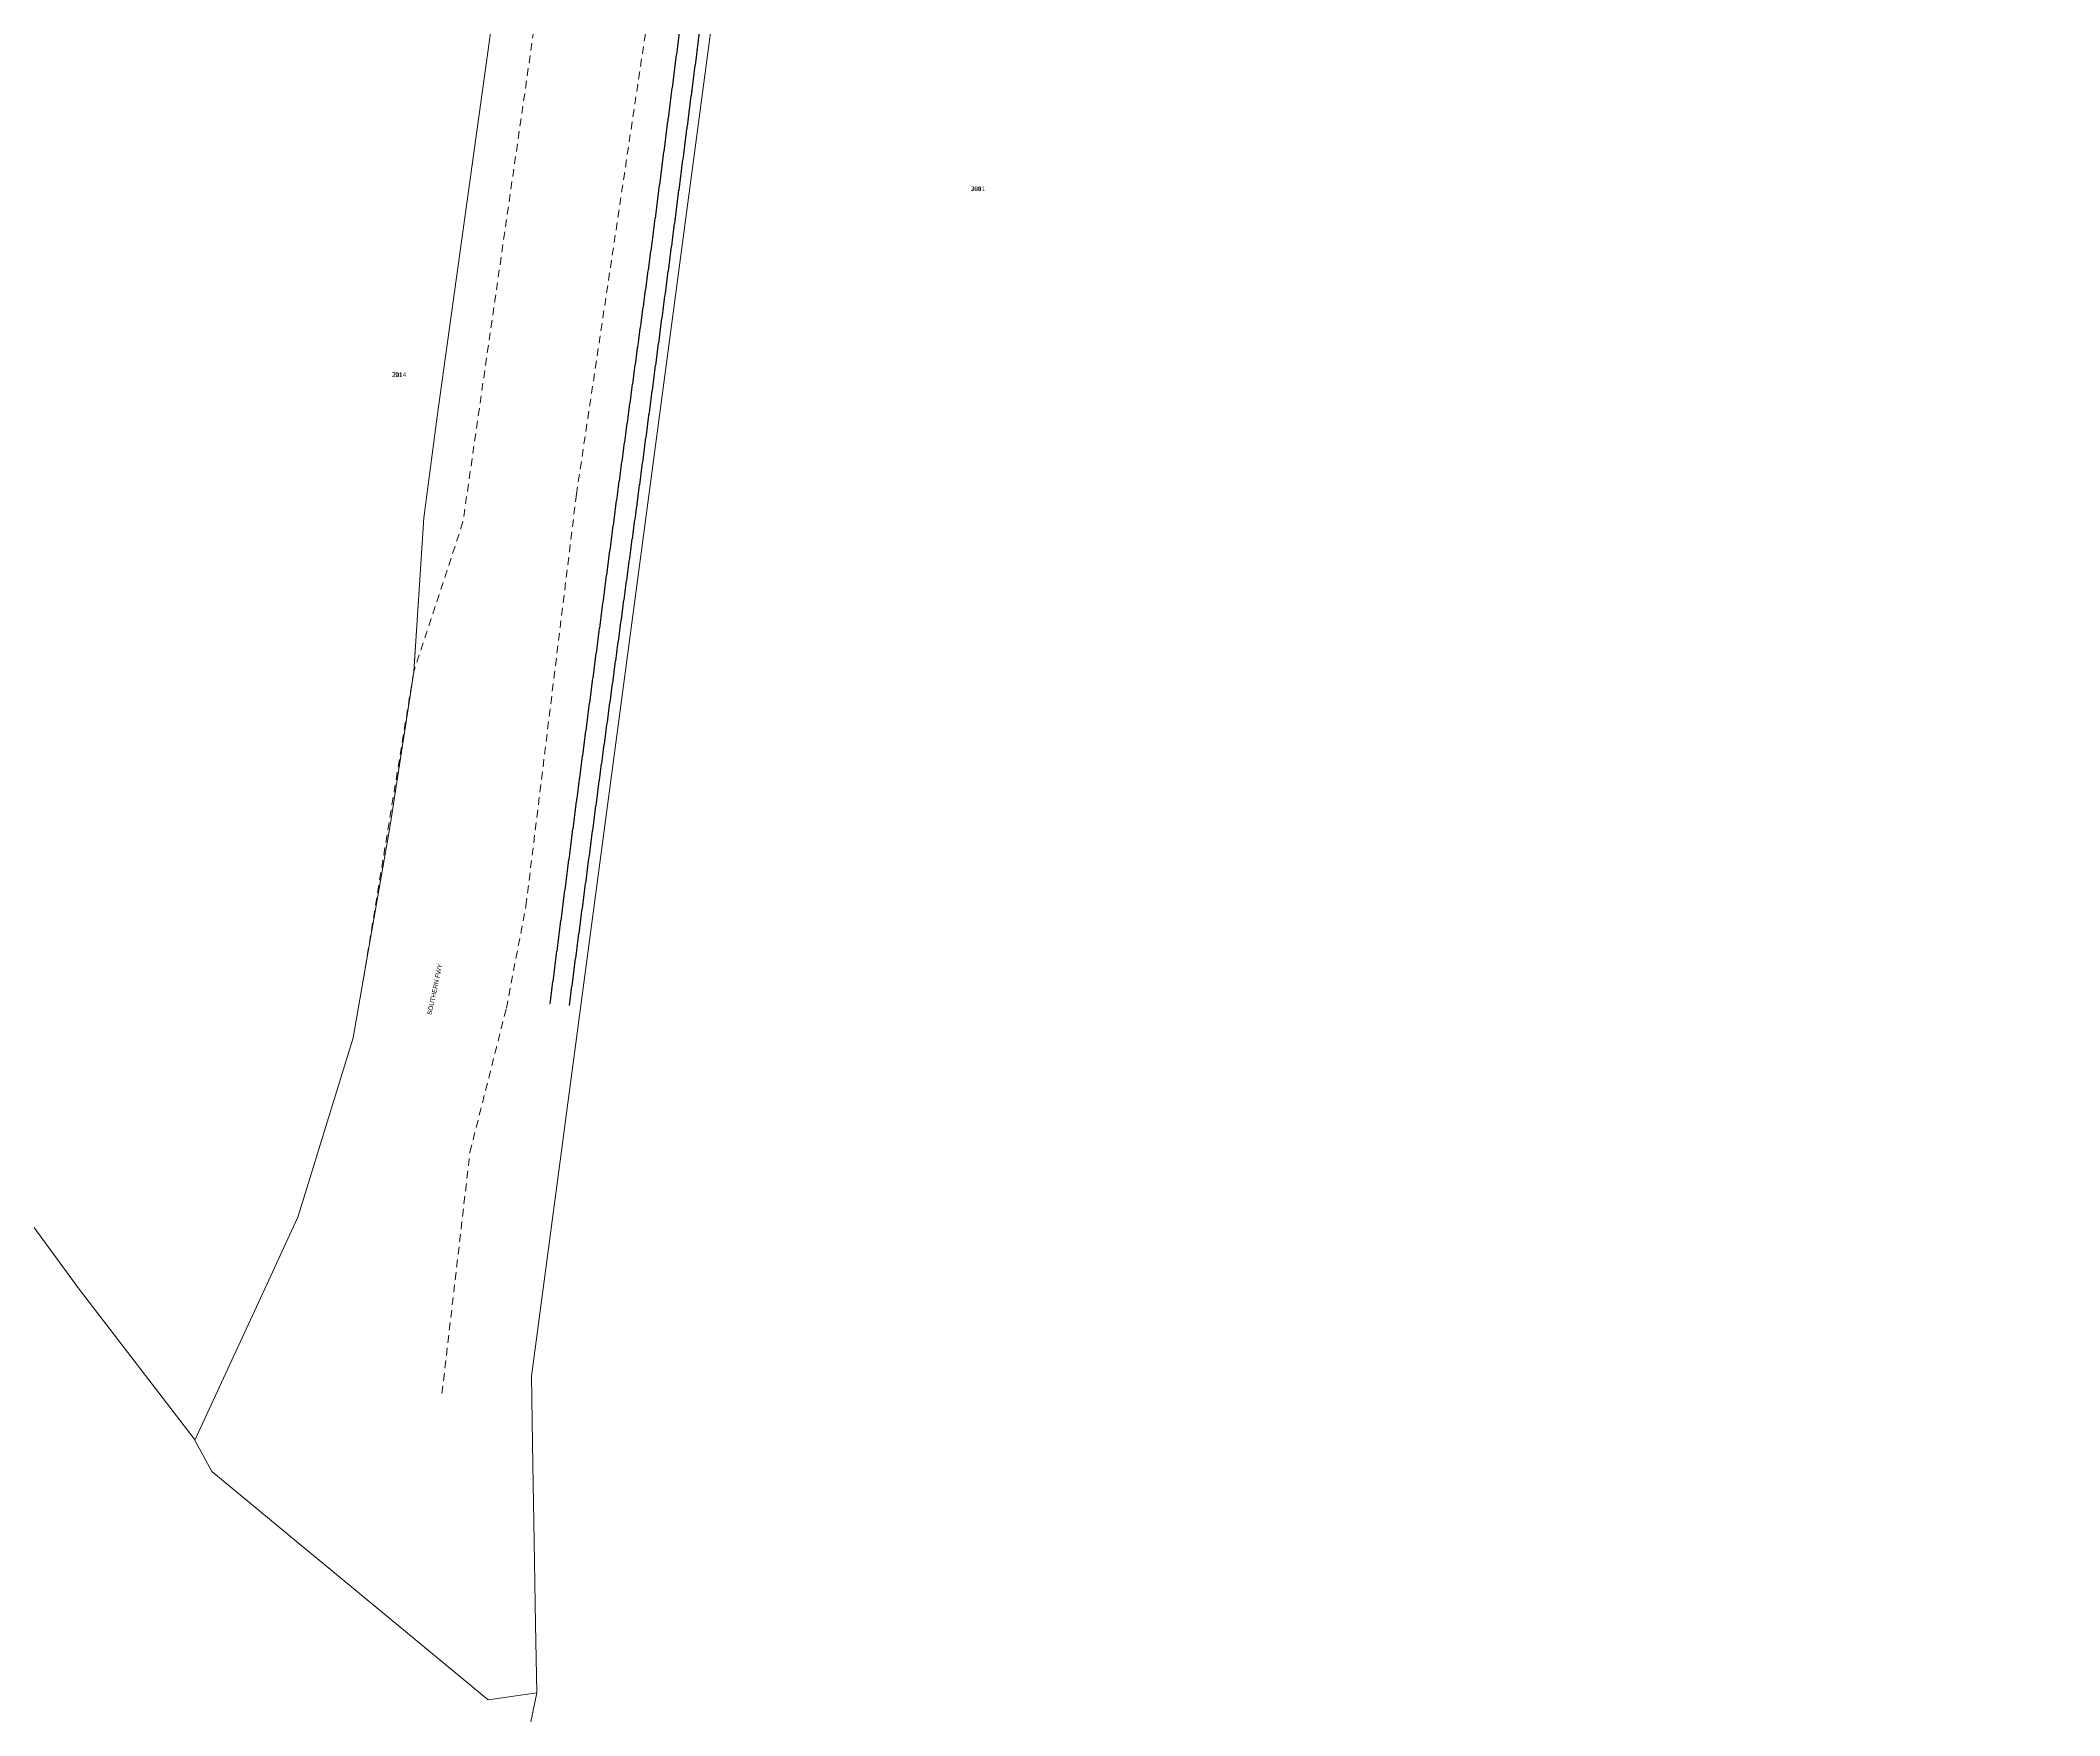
# Model space of a CAD drawing. Header units: metres. Extents: x 302407 to 305113, y 6184433 to 6187336.
# Drawn here: x 303201 to 303995, y 6185407 to 6186065 of the extents above; entities that cross this region are included whole.
import ezdxf

# ---------------------------------------------------------------- set-up
doc = ezdxf.new("R2010")
doc.units = ezdxf.units.M
doc.linetypes.add('Cable Exist OH', pattern=[1, 1, 0])
doc.linetypes.add('Dash', pattern=[5, 3, -2])
for name, color, linetype, lineweight in [('Cadastre Developer_SP_EXT', 9, 'Continuous', 5), ('Cadastre Land Parcels_SP_EXT', 7, 'Continuous', 5), ('Cadastre Roads_SP_EXT', 7, 'Continuous', 5)]:
    doc.layers.add(name, color=color, linetype=linetype, lineweight=lineweight)
doc.layers.add('Mains_TR_EXT', color=7, linetype='Continuous')
doc.styles.get("Standard").update_dxf_attribs({"font": 'arial.ttf'})

msp = doc.modelspace()

# ---------------------------------------------------------------- linework, layer by layer
at = {"layer": 'Cadastre Developer_SP_EXT', "linetype": 'Dash'}
for points in [[(303540.42, 6186543.56), (303491.48, 6186444.18), (303471.28, 6186399.4), (303453.19, 6186348.8), (303436.48, 6186295.04), (303422.92, 6186244.18), (303411.3, 6186182.91), (303367.1, 6185875.95), (303347.76, 6185817.09), (303327.88, 6185695.76)], [(303358.85, 6185533.48), (303369.85, 6185628.23), (303384.14, 6185684.82), (303391.86, 6185725.1), (303411.69, 6185886.81), (303462.28, 6186224.69), (303481.21, 6186298.41), (303500.18, 6186357), (303529, 6186427.63), (303565.44, 6186498.36)]]:
    msp.add_lwpolyline(points, dxfattribs=at)
at = {"layer": 'Cadastre Land Parcels_SP_EXT', "linetype": 'Continuous'}
for points in [[(303996.25, 6186486.62), (303950.47, 6186464.7), (303915.51, 6186447.72), (303615.27, 6186301.62), (303487.16, 6186239.28), (303415, 6185697.73), (303394.03, 6185540.33), (303394.47, 6185513.98), (303394.61, 6185505.68), (303395.11, 6185475.32), (303395.64, 6185442.83), (303396.09, 6185415.84), (303388.6, 6185379.64)], [(303184.04, 6185618.4), (303216.28, 6185574.47), (303253.16, 6185526.4), (303261.4, 6185515.62), (303261.75, 6185515.16), (303290.79, 6185578), (303299.74, 6185597.37), (303302.25, 6185602.81), (303306.91, 6185617.9), (303308.89, 6185624.3), (303323.98, 6185673.16), (303327.92, 6185695.88), (303338.46, 6185756.6), (303347.8, 6185817.11), (303351.71, 6185877.62), (303356.91, 6185917.44), (303395.16, 6186192.62)]]:
    msp.add_lwpolyline(points, dxfattribs=at)
at = {"layer": 'Cadastre Roads_SP_EXT', "linetype": 'Continuous'}
msp.add_lwpolyline([(303395.16, 6186192.62), (303356.92, 6185917.44), (303351.71, 6185877.62), (303347.8, 6185817.12), (303338.46, 6185756.6), (303327.92, 6185695.88), (303323.98, 6185673.17), (303308.89, 6185624.3), (303306.91, 6185617.9), (303302.25, 6185602.8), (303299.74, 6185597.37), (303290.79, 6185578), (303261.75, 6185515.16), (303268.43, 6185502.83), (303275.89, 6185496.66), (303305.52, 6185472.18), (303309.77, 6185468.68), (303377.02, 6185413.11), (303396.09, 6185415.84), (303396.09, 6185415.84), (303395.64, 6185442.83), (303395.11, 6185475.32), (303394.61, 6185505.67), (303394.47, 6185513.98), (303394.03, 6185540.33), (303415.01, 6185697.73), (303487.17, 6186239.28)], dxfattribs=at)
at = {"layer": 'Mains_TR_EXT', "linetype": 'Cable Exist OH'}
for points in [[(303401.34, 6185686.6), (303412.98, 6185775.38), (303427.35, 6185883.3), (303441.56, 6185986.56), (303456.35, 6186100.02), (303472.08, 6186221.78)], [(303408.93, 6185685.93), (303420.72, 6185774.48), (303435.38, 6185881.87), (303449.3, 6185985.65), (303464.09, 6186098.88), (303479.59, 6186220.45)]]:
    msp.add_lwpolyline(points, dxfattribs=at)

# ---------------------------------------------------------------- texts
at = {"layer": 'Cadastre Roads_SP_EXT'}
msp.add_text('SOUTHERN FWY', height=1.8, rotation=78.00749, dxfattribs=at).set_placement((303354.76, 6185682.1))
at = {"layer": 'Mains_TR_EXT'}
for s, p in [('J60', (303566.73, 6186005.95)), ('7011', (303566.73, 6186005.95)), ('J91', (303339.23, 6185932.89)), ('7014', (303339.23, 6185932.89))]:
    msp.add_text(s, height=1.8, dxfattribs=at).set_placement(p)

doc.saveas('drawing.dxf')
